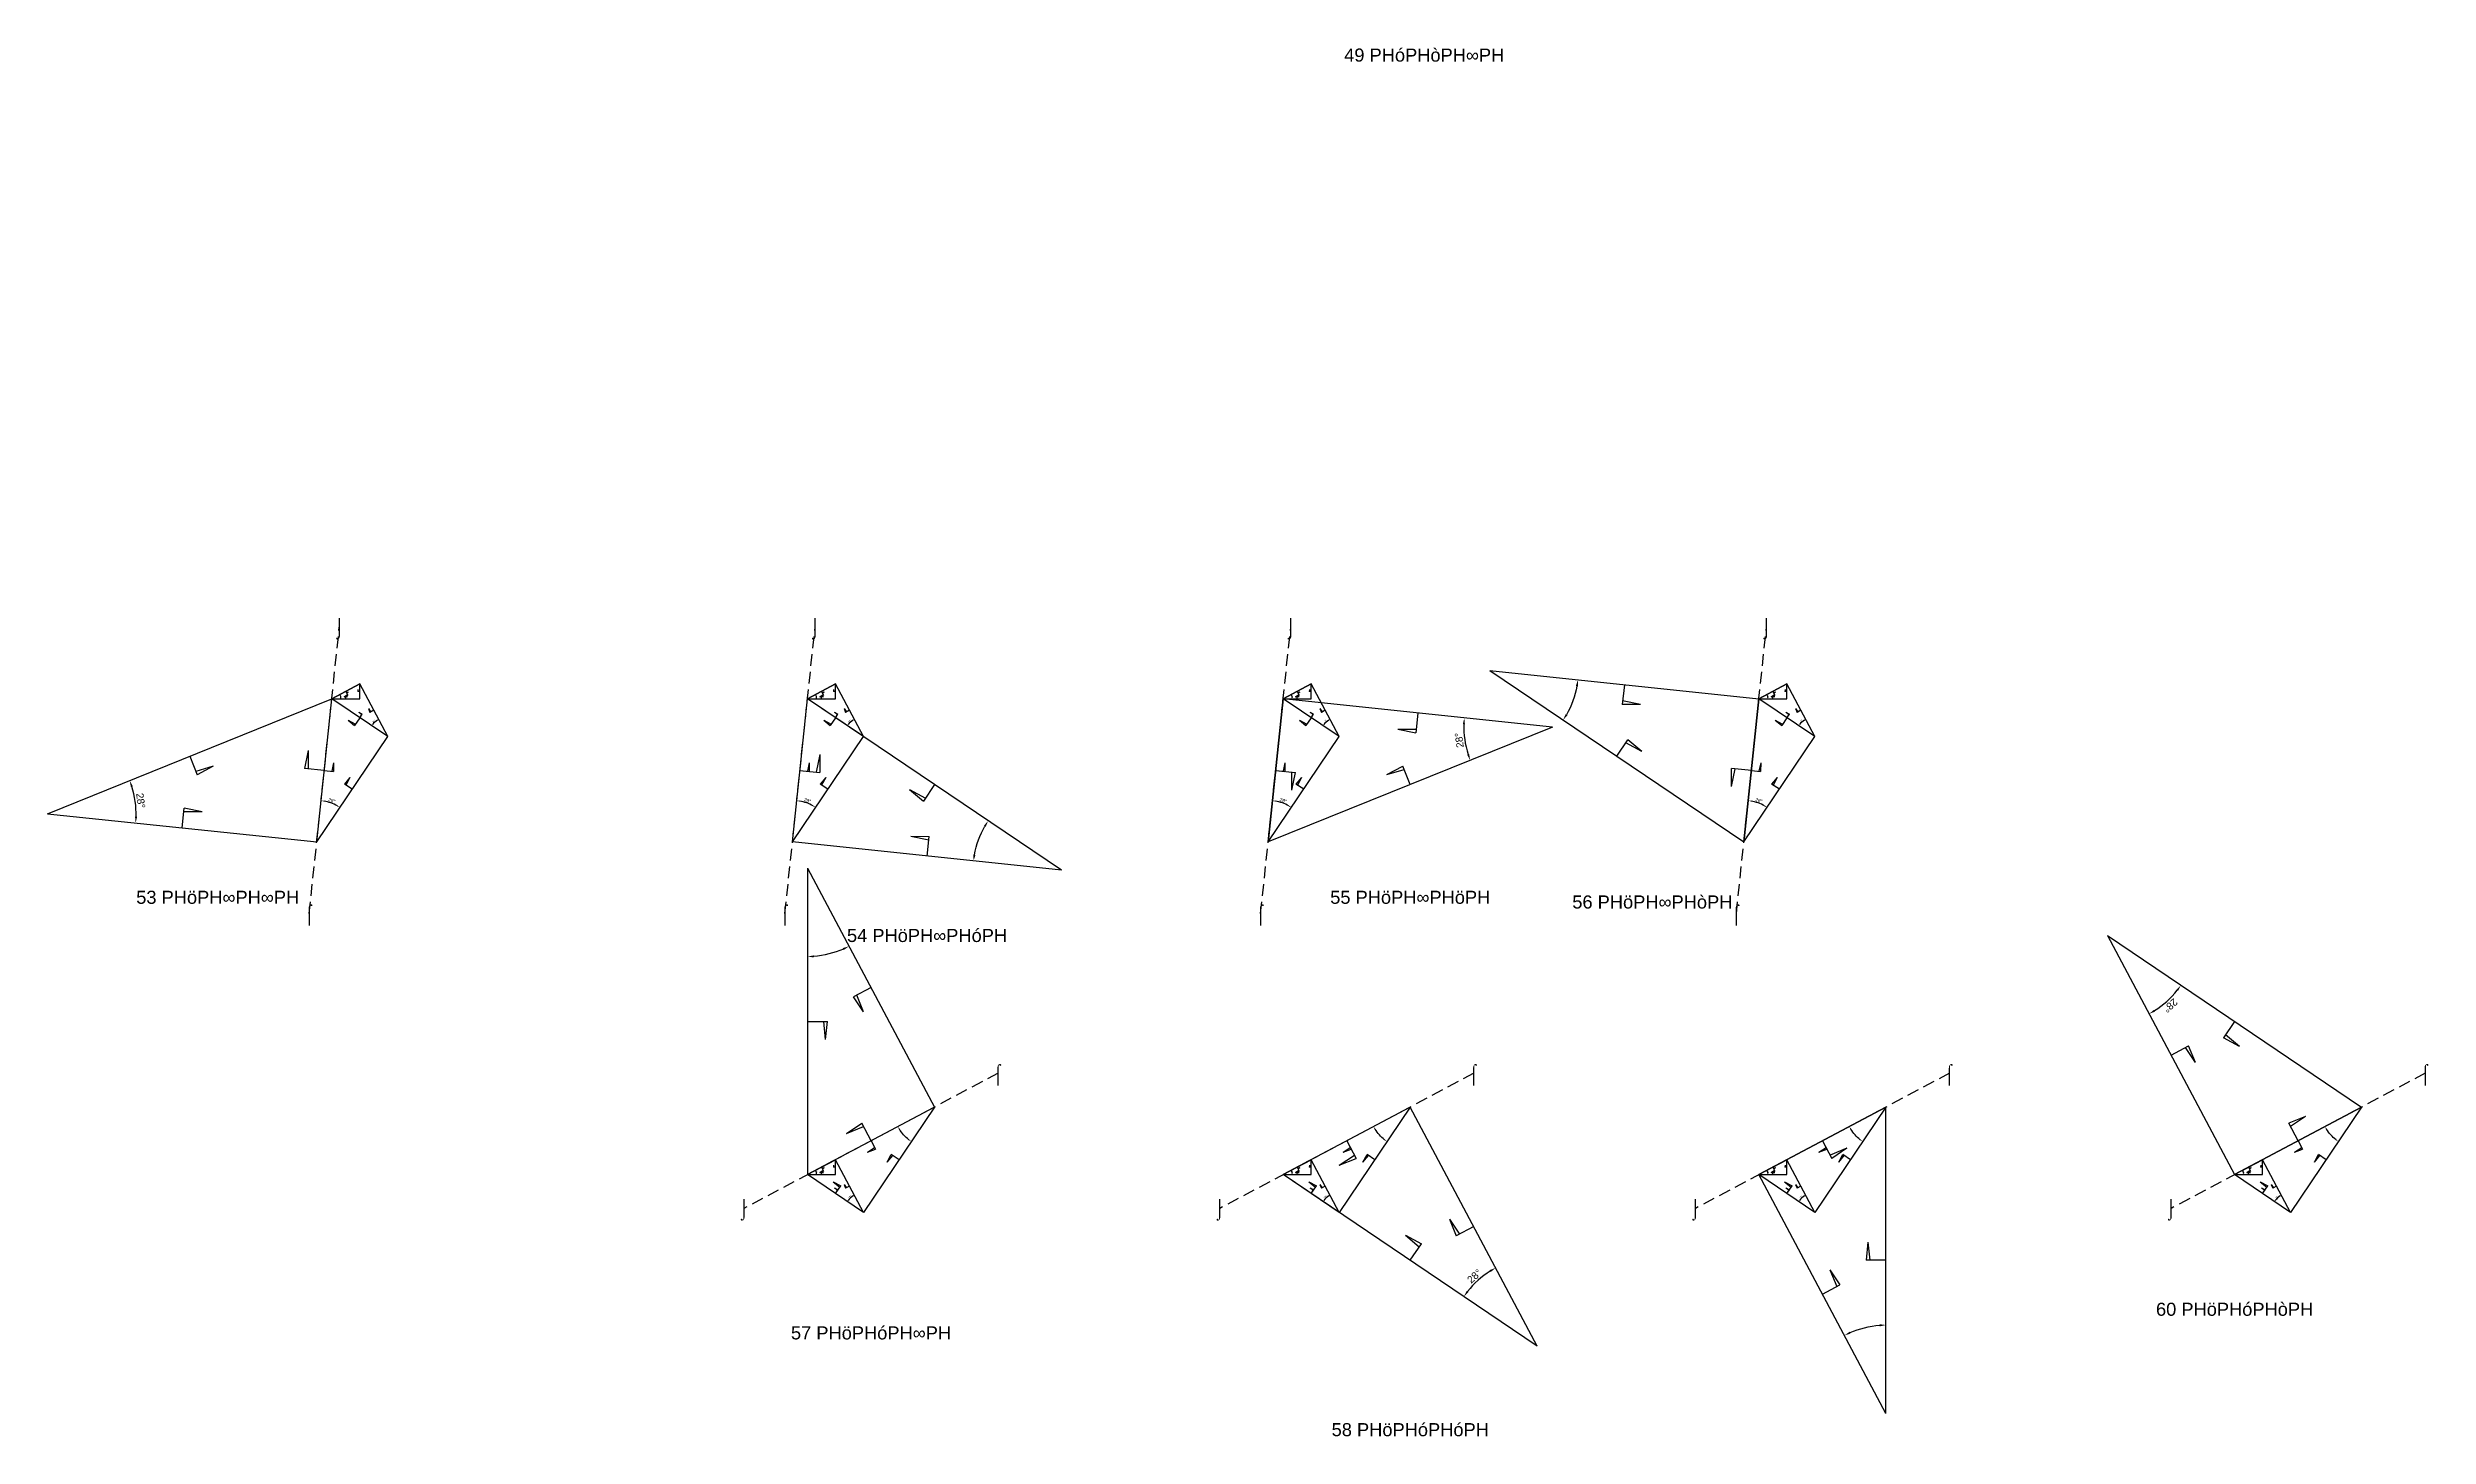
# Model space of a CAD drawing. Header units: millimetres. Extents: x 100562 to 3861006, y -7054888 to 24518.
# Drawn here: x 488336 to 1763679, y -5220231 to -4476366 of the extents above; entities that cross this region are included whole.
import ezdxf
from ezdxf.enums import TextEntityAlignment as Align

# ---------------------------------------------------------------- set-up
doc = ezdxf.new("R2010")
doc.units = ezdxf.units.MM
doc.header["$PDMODE"] = 35
doc.linetypes.add('DASHED', pattern=[19.05, 12.7, -6.35])
for name, color, linetype in [('BASE', 170, 'Continuous'), ('HYPOTENUSE', 20, 'Continuous'), ('PERPENDICULAR', 90, 'Continuous')]:
    doc.layers.add(name, color=color, linetype=linetype)
doc.styles.add('Arial', font='arial_0.ttf')
doc.dimstyles.new('ISO-25', dxfattribs={"dimtxt": 250, "dimasz": 100, "dimexe": 1.25, "dimexo": 0.625, "dimgap": 100, "dimtad": 1, "dimdec": 0, "dimtxsty": 'Arial', "dimcen": 2.5, "dimadec": 0, "dimazin": 0, "dimtfac": 1, "dimtdec": 0, "dimtmove": 0, "dimatfit": 3, "dimfxl": 1, "dimarcsym": 0})

# ---------------------------------------------------------------- blocks, each defined once
blk = doc.blocks.new('*D9')
at = {"color": 0, "lineweight": -2, "ltscale": 100, "transparency": 16777216}
blk.add_arc((0, 0), 4906, 4.08845, 23.91155, dxfattribs=at)
at = {"color": 0, "ltscale": 100, "transparency": 16777216}
for points in [[(4432, 1963), (4537, 2014), (4332, 2303)], [(4952, 352), (4835, 348), (4906, 0)]]:
    blk.add_solid(points, dxfattribs=at)
at = {"layer": 'Defpoints', "color": 0, "ltscale": 100, "transparency": 16777216}
for p in [(15000, 7976), (0, 0), (0, 0), (4841, 796), (15000, 0)]:
    blk.add_point(p, dxfattribs=at)
at = {"color": 0, "ltscale": 100, "transparency": 16777216, "insert": (5055, 1260), "char_height": 400, "attachment_point": 5, "rotation": 284, "style": 'Arial'}
blk.add_mtext('28°', dxfattribs=at)
blk = doc.blocks.new('SanjoyNathGeometrifyingTrigonometryFundamentalLockedSet')
at = {"color": 242, "linetype": 'DASHED', "ltscale": 100, "true_color": 0xcd2027}
for p, q in [((7500, 3987.8), (8016.4, 3016.6)), ((8852.4, 3574.3), (7922.5, 3193.2)), ((8852.4, 3574.3), (8016.4, 3016.6))]:
    blk.add_line(p, q, dxfattribs=at)
at = {"color": 114, "linetype": 'DASHED', "ltscale": 100, "true_color": 0x139b48}
for p, q in [((14000, 4987.8), (13900, 3987.8)), ((15000, 3987.8), (13900, 3987.8)), ((14000, 4987.8), (14100, 3987.8))]:
    blk.add_line(p, q, dxfattribs=at)
at = {"color": 159, "linetype": 'DASHED', "ltscale": 100, "true_color": 0x22346e}
for p, q in [((7500, 0), (7500, 1100)), ((8500, 1000), (7500, 1100)), ((8500, 1000), (7500, 900))]:
    blk.add_line(p, q, dxfattribs=at)
at = {"layer": 'BASE'}
blk.add_line((0, 0), (15000, 0), dxfattribs=at)
at = {"layer": 'HYPOTENUSE'}
blk.add_line((0, 0), (15000, 7975.6), dxfattribs=at)
at = {"layer": 'PERPENDICULAR'}
blk.add_line((15000, 0), (15000, 7975.6), dxfattribs=at)
at = {"color": 4, "ltscale": 100}
dim = blk.add_angular_dim_2l(base=(4841, 795.6), line1=((0, 0), (15000, 0)), line2=((0, 0), (15000, 7975.6)), dimstyle='ISO-25', override={"dimtxt": 400, "dimasz": 350, "dimgap": 100}, dxfattribs=at)
dim.commit()
dim.dimension.update_dxf_attribs({"geometry": '*D9', "text_midpoint": (5055.4, 1260.5)})

msp = doc.modelspace()

# ---------------------------------------------------------------- linework, layer by layer
at = {"linetype": 'DASHED', "ltscale": 500}
for p, q in [((628479, -4940180), (644593, -4786866)), ((883307, -4940180), (899421, -4786866)), ((1138135, -4940180), (1154249, -4786866)), ((1392964, -4940180), (1409078, -4786866)), ((997478, -5025743), (861364, -5098116)), ((1252306, -5025743), (1116192, -5098116)), ((1507134, -5025743), (1371021, -5098116)), ((1761963, -5025743), (1625849, -5098116))]:
    msp.add_line(p, q, dxfattribs=at)

# ---------------------------------------------------------------- block references
at = {"linetype": 'DASHED', "ltscale": 100}
for p, xscale, yscale, zscale, rotation in [((488336, -4886699), 9.664338369144906, 9.664338369144906, 9.664338369144906, 353.9999999999999), ((670564, -4845430), 2.130054468189511, 2.130054468189511, 2.130054468189511, 118), ((925392, -4845430), 2.130054468189511, 2.130054468189511, 2.130054468189511, 118), ((1180221, -4845430), 2.130054468189511, 2.130054468189511, 2.130054468189511, 118), ((1260878, -4810042), -9.66433836914491, 9.664338369144906, 9.664338369144907, 173.9999999999999), ((1435049, -4845430), 2.130054468189511, 2.130054468189511, 2.130054468189511, 118), ((632507, -4901852), 4.537132037454112, 4.537132037454112, 4.537132037454112, 55.99999999999989), ((887336, -4901852), 4.537132037454112, 4.537132037454112, 4.537132037454112, 55.99999999999989), ((1031506, -4917005), -9.664338369144906, 9.664338369144906, 9.664338369144906, 353.9999999999999), ((1142164, -4901852), 4.537132037454112, 4.537132037454112, 4.537132037454112, 55.99999999999989), ((1294392, -4840348), 9.664338369144907, 9.664338369144907, 9.664338369144907, 174), ((1396992, -4901852), 4.537132037454112, 4.537132037454112, 4.537132037454112, 55.99999999999989), ((895392, -4915840), -9.664338369144945, 9.664338369144945, 9.664338369144945, 118.0000000000002), ((1591820, -4952026), 9.664338369144932, 9.664338369144932, 9.664338369144932, 298.0000000000002), ((963449, -5043837), -4.537132037454112, 4.537132037454112, 4.537132037454112, 55.99999999999988), ((1218278, -5043837), -4.537132037454112, 4.537132037454112, 4.537132037454112, 55.99999999999988), ((1473106, -5043837), -4.537132037454112, 4.537132037454112, 4.537132037454112, 55.99999999999988), ((1727934, -5043837), -4.537132037454112, 4.537132037454112, 4.537132037454112, 55.99999999999988), ((1286335, -5171833), 9.664338369144957, 9.664338369144957, 9.664338369144957, 118.0000000000001), ((1473106, -5208020), -9.664338369144959, 9.664338369144957, 9.664338369144957, 298.0000000000002), ((925392, -5100258), 2.130054468189511, 2.130054468189511, 2.130054468189511, 118), ((1180221, -5100258), 2.130054468189511, 2.130054468189511, 2.130054468189511, 118), ((1435049, -5100258), 2.130054468189511, 2.130054468189511, 2.130054468189511, 118), ((1689877, -5100258), 2.130054468189511, 2.130054468189511, 2.130054468189511, 118)]:
    msp.add_blockref('SanjoyNathGeometrifyingTrigonometryFundamentalLockedSet', p, dxfattribs=dict(at, xscale=xscale, yscale=yscale, zscale=zscale, rotation=rotation))
at = {"linetype": 'DASHED'}
for p in [(640564, -4825195), (895392, -4825195), (1150221, -4825195), (1405049, -4825195), (895392, -5080023), (1150221, -5080023), (1405049, -5080023), (1659877, -5080023)]:
    msp.add_blockref('SanjoyNathGeometrifyingTrigonometryFundamentalLockedSet', p, dxfattribs=at)

# ---------------------------------------------------------------- texts
at = {"linetype": 'DASHED', "ltscale": 100, "style": 'Arial'}
for s, p in [('49 PHóPHòPH∞PH', (1225778, -4480358)), ('⌡', (644593, -4786866)), ('⌡', (899421, -4786866)), ('⌡', (1154249, -4786866)), ('⌡', (1409078, -4786866)), ('53 PHöPH∞PH∞PH', (579450, -4931473)), ('⌠', (628479, -4940180)), ('⌠', (883307, -4940180)), ('⌠', (1138135, -4940180)), ('55 PHöPH∞PHöPH', (1218278, -4931473)), ('56 PHöPH∞PHòPH', (1347964, -4933985)), ('⌠', (1392964, -4940180)), ('54 PHöPH∞PHóPH', (959421, -4951930)), ('⌠', (997478, -5025743)), ('⌠', (1252306, -5025743)), ('⌠', (1507134, -5025743)), ('⌠', (1761963, -5025743)), ('⌡', (861364, -5098116)), ('⌡', (1116192, -5098116)), ('⌡', (1371021, -5098116)), ('⌡', (1625849, -5098116)), ('60 PHöPHóPHòPH', (1659877, -5152139)), ('57 PHöPHóPH∞PH', (929421, -5164805)), ('58 PHöPHóPHóPH', (1218278, -5216632))]:
    msp.add_text(s, height=7000, dxfattribs=at).set_placement(p, align=Align.MIDDLE_CENTER)

doc.saveas('drawing.dxf')
